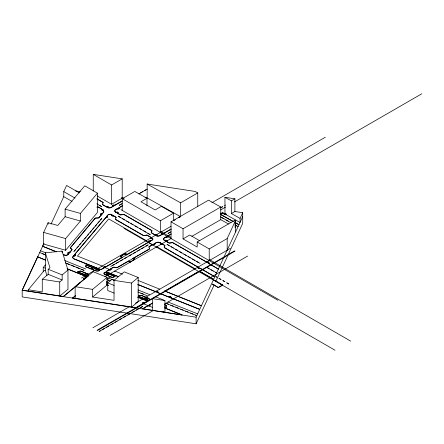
<?xml version="1.0" encoding="UTF-8"?>
<svg xmlns="http://www.w3.org/2000/svg" width="444" height="444" viewBox="0 0 444 444"><rect width="100%" height="100%" fill="white"/><g stroke="black" fill="none" stroke-linecap="round" stroke-linejoin="round"><path stroke-width="0.67" d="M93.251 190.981L93.257 174.387L122.205 178.865L122.205 198.141L111.605 204.257L97.236 195.959M160.417 232.44L160.417 220.757L122.222 198.707L134.81 191.442L146.992 198.29L146.992 205.888M209.007 263.442L172.888 242.829A0.91 0.527 0 0 0 172.106 242.735L169.763 243.101A0.91 0.527 0 0 1 168.975 243.012L164.452 240.226L166.145 240.226L166.994 240.72L166.145 241.381L168.975 242.84A0.91 0.527 0 0 0 169.763 242.929L172.106 242.563A0.91 0.527 0 0 1 172.888 242.657L206.46 262.032L208.158 262.032L209.007 262.526L208.158 263.187L218.426 269.114L209.007 263.614M85.936 264.957L85.736 266.522A0.91 0.527 0 0 0 86.025 266.955L95.787 270.868A3.008 1.737 0 0 0 99.417 270.596L99.417 270.424A3.008 1.737 0 0 1 95.787 270.701L91.963 269.336L92.652 268.598L91.664 268.204L89.993 268.376L86.025 266.783A0.91 0.527 0 0 1 85.736 266.35M106.876 283.278L107.076 281.885A0.91 0.527 0 0 0 106.788 281.452M106.876 283.45L107.076 282.057A0.91 0.527 0 0 0 106.788 281.624M43.645 232.401L48.124 222.744L57.787 225.452L65.124 216.728L65.124 209.13L84.737 185.808L97.458 193.157L97.458 212.426L65.657 250.25L43.645 244.078L43.645 232.401L65.657 238.567L80.42 221.012L80.42 213.42L97.458 193.157M51.021 224.098L63.764 196.648L63.764 191.586L66.6 185.464L79.47 192.896M214.169 284.909L196.115 323.815L22.2 296.914L22.2 290.115L37.64 256.848L45.332 259.934M43.906 243.34L42.591 246.176L56.394 251.715M43.906 243.512L22.2 290.287L196.115 317.188L242.713 216.611M227.184 250.244L227.184 238.567L235.625 220.374L235.126 220.096L197.197 241.991L197.197 247.058L183.05 238.889L183.05 228.76L220.751 206.998L220.751 219.658L191.864 236.336M234.898 198.829L224.958 197.291L224.958 214.036L240.065 222.477L240.065 218.393L242.713 212.698L234.898 211.488L231.363 213.531L231.363 200.871L234.898 198.829L234.898 211.488M215.917 281.141L242.713 223.41L242.713 212.698M95.077 218.259L70.43 247.574A0.899 0.522 0 0 0 70.491 248.096L71.85 249.251A0.91 0.527 0 0 1 71.961 249.711L67.943 254.667A2.414 1.393 0 0 1 64.674 255.211L63.292 254.656M97.02 206.993L97.602 206.904A0.91 0.527 0 0 1 98.39 206.993L102.486 209.524A4.74 2.226 7.9 0 1 103.197 210.068A5.023 1.832 0 0 1 103.496 210.334A4.812 2.781 0 0 1 103.397 212.332L102.053 214.102L101.154 213.409L100.599 214.069L100.949 215.251L98.934 217.632A0.91 0.527 0 0 1 98.241 217.865L95.821 217.971A0.899 0.522 0 0 0 95.099 218.232M116.078 217.743A0.916 0.527 0 0 0 115.923 217.288L111.4 214.502A2.409 1.393 0 0 0 107.892 214.924L106.549 216.694L107.448 217.038L106.893 217.699L105.317 217.987M43.229 271.534L43.229 267.532L45.36 264.918M28.327 291.231L28.327 289.766L44.345 270.374L45.371 270.651L46.914 275.613M95.077 218.431L70.43 247.746A0.899 0.522 0 0 0 70.491 248.263L71.85 249.423A0.91 0.527 0 0 1 71.961 249.883L69.431 252.902L68.431 252.331C67.005 252.864 69.331 255.522 67.899 252.958L68.898 253.535L67.943 254.495A2.414 1.393 0 0 1 64.674 255.039L63.292 254.484M67.899 253.13C67.854 251.942 71.207 252.048 69.292 252.37M73.782 251.693L101.804 218.365M75.641 249.55L74.331 251.093M78.261 246.431L76.951 247.974M80.88 243.312L79.57 244.855M82.19 241.758L83.505 240.198M84.815 238.639L86.125 237.079M87.435 235.52L88.745 233.966M90.054 232.406L91.364 230.847M92.674 229.287L93.989 227.728M95.299 226.174L96.609 224.614M97.919 223.055L99.228 221.495M100.538 219.935L101.848 218.376M105.439 218.015L73.044 256.538A3.613 2.087 0 0 0 74.059 258.98L100.966 269.686L152.142 240.154A2.398 1.388 0 0 0 152.142 238.195L147.192 235.342A0.91 0.527 0 0 0 146.409 235.253L144.061 235.614A0.899 0.522 0 0 1 143.212 235.487L115.601 219.547A0.927 0.533 0 0 1 115.429 219.153L116.078 217.571A0.916 0.527 0 0 0 115.923 217.116L113.098 215.656L112.249 215.973L111.4 215.484L111.4 214.502M74.975 254.34L74.414 254.906L75.413 255.134L74.881 255.766L73.887 255.533L73.354 256.166L74.881 255.938L75.413 255.306L74.947 254.101L107.892 215.096A2.409 1.393 0 0 1 111.4 214.696M166.411 307.265L164.752 306.837M85.964 264.902L99.623 270.357L85.975 265.057M67.133 268.692L87.091 276.806L85.154 278.632L84.166 278.066L83.483 278.632L83.783 279.598L63.425 296.492L22.2 290.115M115.068 276.69L112.732 277.367A0.91 0.527 0 0 1 111.927 277.356L104.901 274.531A2.398 1.388 0 0 1 104.656 272.472L115.068 276.518L112.732 277.195A0.91 0.527 0 0 1 111.927 277.184L107.154 275.441L108.014 274.769L104.901 274.364A2.398 1.388 0 0 1 104.656 272.3L115.063 276.357M147.297 301.265L147.291 300.899L137.712 297.042M100.949 215.251L101.498 214.763L100.599 214.069M105.439 217.843L105.994 217.355L106.893 217.699M28.327 289.766L42.263 291.919L42.263 279.259L48.191 274.342L48.191 269.28L49.989 267.788L45.338 252.819L62.071 251.082L67.971 270.057L67.971 289.249L59.729 296.093L59.729 281.962L62.154 279.953L62.154 274.886L67.971 270.057M75.136 298.473L75.136 286.669L93.14 271.722L107.098 277.334L107.098 284.993L92.596 297.036L92.596 289.371L107.098 277.334M80.636 282.378L63.425 296.492M83.783 279.77L84.465 279.204L83.483 278.632M85.836 278.066L87.057 276.889L67.133 268.864M75.33 295.887L72.672 298.091L75.33 295.715M114.169 293.107L107.742 290.531L107.742 282.867L112.027 279.309L114.596 280.342M92.596 297.036L114.025 300.349L114.025 280.342L124.231 271.867L138.189 277.478L138.189 301.62L131.48 307.193L131.48 283.044L138.189 277.478M122.094 200.977L115.007 205.073L113.314 205.073L112.465 205.561L113.314 206.221L110.978 207.398A2.403 1.388 0 0 1 108.43 207.714L108.43 206.91L107.581 206.416L106.732 207.082L102.636 204.54A0.91 0.527 0 0 1 102.481 204.085M108.43 206.91L107.581 207.57L102.636 204.712A0.91 0.527 0 0 1 102.481 204.257L103.113 202.73A0.899 0.522 0 0 0 102.88 202.231L96.959 198.812M115.007 205.073L114.163 205.733L113.314 205.073M170.968 229.115L163.814 233.244L162.116 233.244L161.266 233.738L162.116 234.399L159.779 235.575A2.403 1.388 0 0 1 157.237 235.892L157.237 235.081L156.388 234.593L155.539 235.253L151.443 232.717A0.91 0.527 0 0 1 151.287 232.262L151.915 230.908A0.899 0.522 0 0 0 151.682 230.408L124.087 214.48A0.91 0.527 0 0 0 123.299 214.391L120.957 214.752A0.91 0.527 0 0 1 120.169 214.663L118.193 213.52L118.193 212.543L117.344 212.054L116.495 212.715L115.651 212.226M118.193 212.543L117.344 213.203L115.651 212.054L117.344 212.054M157.237 235.081L156.388 235.747L151.443 232.889A0.91 0.527 0 0 1 151.287 232.434L151.915 231.08A0.899 0.522 0 0 0 151.682 230.58L124.087 214.652A0.91 0.527 0 0 0 123.299 214.563L120.957 214.924A0.91 0.527 0 0 1 120.169 214.835L117.344 213.203L118.193 213.52M163.814 233.244L162.965 233.91L162.116 233.244M166.145 240.226L165.296 240.892L164.452 240.398M122.305 205.766L115.551 209.829A3.003 1.737 0 0 0 115.551 212.171M115.429 218.981A0.927 0.533 0 0 0 115.601 219.375L143.212 235.32A0.899 0.522 0 0 0 144.061 235.442L146.409 235.081A0.91 0.527 0 0 1 147.192 235.17L150.444 237.046L150.444 238.023L151.293 238.511L152.142 238.195A2.486 0.91 -0.1 0 1 152.692 238.517A2.398 1.388 0 0 1 152.142 239.982L150.655 240.842L148.956 240.842L148.107 241.331L148.956 241.991L127.556 254.179L124.881 253.763L120.635 256.21L122.333 257.365L105.189 267.266L104.19 266.689L103.324 267.188L103.463 268.259M111.056 268.603L110.195 269.275L111.194 269.502L111.056 268.603L113.448 267.227A0.91 0.527 0 0 1 114.236 267.138L116.578 267.499A0.899 0.522 0 0 0 117.444 267.366L127.722 261.433L128.699 261.039L130.397 261.849L134.643 259.396L133.922 257.853L149.395 248.918A0.899 0.522 0 0 0 149.584 248.446M150.655 240.842L149.806 241.503L148.956 240.842M171.107 233.938L164.358 238.006A3.003 1.737 0 0 0 164.358 240.343M157.848 291.88L157.803 291.603L156.943 292.269L168.953 297.097L169.813 296.426L170.818 296.825L170.923 297.674M72.672 297.918L135.858 307.698L142.335 303.957L142.197 303.058L143.057 302.564L144.061 303.135L147.308 301.082L137.712 297.214M149.928 304.479L142.552 308.902L147.341 305.971L148.202 305.644L149.201 305.872L150.066 305.378L149.928 304.479L152.681 303.052M170.923 297.502L170.957 297.896L170.818 296.825L169.952 297.497L199.706 309.274M132.945 258.591L133.922 257.853L134.643 259.568L132.945 258.591L134.643 259.568M138.434 296.148L148.734 300.261A2.398 1.388 0 0 0 148.49 298.202L147.236 297.869L146.376 298.196C143.712 297.408 147.735 298.823 148.49 298.374A2.398 1.388 0 0 1 148.734 300.433L138.334 296.387M77.855 271.817L88.206 275.907A2.997 1.732 0 0 0 87.734 273.837A2.875 1.054 -2.6 0 0 87.429 273.743L80.886 271.223A0.91 0.527 0 0 0 80.087 271.212L77.889 271.806M178.821 217.732L180.586 216.711L147.158 197.913L147.158 184.032L180.608 202.836L197.747 192.918L197.747 206.738M84.854 272.644L85.154 273.609L85.836 273.21L80.886 271.051A0.91 0.527 0 0 0 80.087 271.04L77.889 271.634M85.154 273.609L86.136 274.004L86.819 273.604L87.429 273.848A2.997 1.732 0 0 1 88.323 275.952M83.783 279.598L84.465 279.204M160.112 242.796A3.003 1.737 0 0 0 156.055 242.796L149.112 246.814A0.91 0.527 0 0 0 148.956 247.264M144.061 303.135L144.922 302.636M93.257 174.387L111.605 184.982L122.205 178.865M122.205 201.088L110.978 207.57A2.403 1.388 0 0 1 107.581 207.57A2.481 1.393 -16.9 0 0 108.43 207.714M142.557 191.747L140.437 192.951M144.683 190.52L146.803 189.294M119.253 205.239L122.222 203.53M138.844 193.934L147.153 189.133M119.253 207.52L119.253 208.502L118.404 208.991L117.555 208.669L115.551 209.657A3.003 1.737 0 0 0 115.551 211.999M122.305 205.933L118.404 208.181L119.253 208.502M146.992 198.29L140.964 201.77L155.111 209.94L161.327 206.349L173.515 213.198L173.515 220.796L175.28 219.774M160.417 220.757L173.515 213.198M171.029 238.561L171.029 221.822L208.53 200.166L220.751 206.998M81.463 278.022L171.062 226.29M211.799 202.775L325.313 137.235M171.223 229.137L159.779 235.747A2.403 1.388 0 0 1 156.388 235.747A2.481 1.393 -16.9 0 0 157.237 235.892M110.711 266.528L148.074 244.894M168.021 233.4L171.023 231.701M120.563 260.878L122.683 259.657M124.803 258.43L126.928 257.204M129.049 255.977L131.169 254.756M133.294 253.53L135.414 252.303M137.535 251.076L139.66 249.855M141.78 248.629L143.9 247.402M148.146 244.938L146.026 246.165M168.093 233.439L170.213 232.212M154.901 243.467L154.901 244.272L154.051 244.761L153.208 244.444L152.359 244.761L149.112 246.642A0.91 0.527 0 0 0 148.956 247.092L149.584 248.618A0.899 0.522 0 0 1 149.395 249.09L117.444 267.538A0.899 0.522 0 0 1 116.578 267.671L114.236 267.31A0.91 0.527 0 0 0 113.448 267.399L106.061 271.617L108.469 270.096L109.329 269.774L110.334 270.002L111.194 269.502M168.06 235.697L168.06 236.68L167.21 237.168L166.361 236.846L164.358 237.834A3.003 1.737 0 0 0 164.358 240.176M171.107 234.11L167.21 236.358L168.06 236.68M225.469 205.039L224.714 205.722M104.845 276.773L171.478 238.306M220.701 209.884L225.502 207.109M234.51 201.915L421.8 93.778M106.887 279.026L110.656 276.845M221.523 213.32L222.633 212.676L225.302 214.219M221.523 213.442L222.633 212.804L225.302 214.347M183.05 238.889L189.771 235.009L199.789 240.792M197.197 241.991L209.218 248.934L227.184 238.567M92.846 327.8L129.476 306.654M135.481 303.185L230.353 248.412M147.236 297.869L146.376 298.368L148.241 298.274L141.464 295.549A0.91 0.527 0 0 0 140.659 295.543L138.467 296.137M213.614 279.309L199.317 271.062L164.752 291.098M97.092 330.253L234.599 250.86M142.335 304.129L143.196 303.635L152.792 307.487M97.514 330.497L235.02 251.104M99.178 331.457L142.718 306.399M99.251 331.496L100.277 330.902M102.403 329.676L104.523 328.449M106.643 327.228L108.769 326.001M110.889 324.775L113.009 323.554M115.135 322.327L117.183 321.045M125.741 316.2L123.549 317.371M127.861 314.974L129.987 313.753M132.107 312.526L134.227 311.3M138.473 308.852L136.352 310.062M140.593 307.625L142.718 306.382M110.106 335.475L153.94 310.173M164.746 303.929L247.613 256.088M212.321 284.027L218.287 287.468L222.622 285.092L218.287 287.595L212.321 284.149M145.377 297.791L146.237 297.469L141.464 295.377A0.91 0.527 0 0 0 140.659 295.371L138.467 295.965M142.335 303.957L143.196 303.635L142.197 303.058M101.637 208.863L101.637 209.846L102.486 209.524A4.812 2.781 0 0 1 103.397 212.504L98.934 217.804A0.91 0.527 0 0 1 98.241 218.037L95.821 218.137A0.899 0.522 0 0 0 95.099 218.404M101.637 209.846L102.486 210.334L103.191 210.068M111.4 215.484L112.249 215.162L111.4 214.674M150.444 238.023L151.293 237.707L150.444 237.046M160.206 242.851L161.055 243.34L160.206 242.679L160.206 243.662L161.055 243.34L164.724 245.465A0.91 0.527 0 0 1 164.879 245.915L164.252 247.269A0.916 0.527 0 0 0 164.408 247.724L214.835 276.84M160.206 243.662L161.055 244.15L161.905 243.828L164.724 245.293A0.91 0.527 0 0 1 164.879 245.743L164.252 247.097A0.916 0.527 0 0 0 164.408 247.552L198.823 267.593L197.974 267.915L198.823 268.404L200.522 268.404L214.835 276.673M88.112 276.124L77.75 272.05M97.02 207.165L97.602 207.076A0.91 0.527 0 0 1 98.39 207.165L102.37 209.457M68.526 252.486L69.958 252.27M69.958 252.098L69.292 252.198M91.664 268.376L89.993 268.548L90.976 268.942L91.664 268.204L92.652 268.77L92.951 269.736L92.652 268.77M86.136 274.004L87.734 273.837M84.166 278.066L85.836 277.894M101.154 213.409L102.608 213.27M104.19 266.689L106.049 266.594M108.469 270.096L110.334 270.002M107.015 274.542L105.15 274.464L106.155 275.036C106.915 273.709 108.597 275.114 108.153 275.668M137.856 284.432L154.939 291.292L156.799 291.197L157.803 291.603L157.942 292.502M155.289 291.275C154.079 291.658 157.459 291.053 157.803 291.769L157.898 292.219M169.813 296.598C165.257 296.847 169.919 295.887 170.818 296.997L170.957 297.896M143.057 302.564L144.922 302.464M147.341 305.971L149.201 305.872M154.939 291.464L155.289 291.447M167.954 296.52L169.469 296.442M167.954 296.692L169.469 296.614M105.883 206.416L107.581 206.416M118.404 208.991L116.705 208.991M102.486 210.334L103.508 210.506M112.249 215.973L113.947 215.973M154.69 234.593L156.388 234.593M165.512 237.168L167.21 237.168M151.293 238.511L152.692 238.517M161.055 244.15L162.748 244.15M152.359 244.761L154.051 244.761M208.158 262.204L206.46 262.032L207.309 262.698C208.047 261.522 209.562 262.537 209.007 263.675M198.823 268.576L200.522 268.404L199.672 268.087L198.823 268.576L197.974 268.087L197.974 266.933M147.158 184.032L195.132 191.453L197.747 192.918M145.105 197.597L147.158 197.913M121.506 197.858L124.203 198.279M220.352 213.153L226.451 214.097M75.591 190.931L80.347 191.664M121.506 198.03L123.532 198.346M220.213 213.303L226.451 214.269M130.397 262.021C122.416 260.156 134.743 263.564 128.699 261.039M114.025 280.342L131.48 283.044M42.263 279.259L59.729 281.962M75.136 286.669L92.596 289.371M163.026 311.599L164.946 312.365L164.946 300.56L152.597 298.651L152.597 310.456M142.552 308.73L182.04 315.012L164.807 308.092M152.681 303.219L149.062 305.145L150.066 305.378M43.229 267.532L45.371 268.115L45.371 270.651M65.124 209.13L80.42 213.42M65.124 216.728L80.42 221.012M154.901 244.272L154.051 243.956L156.055 242.624A3.003 1.737 0 0 1 160.112 242.624M118.332 276.59L106.055 271.706L118.332 276.762M42.591 246.342L56.394 251.887M137.856 284.604L199.706 309.446M155.711 296.853L164.946 300.56M45.815 252.88L40.559 250.755M64.769 260.528L85.786 269.003M114.275 280.408L108.53 278.049M138.006 289.938L149.55 294.577M168.037 302.02L197.669 313.869M45.493 254.895L39.732 252.531M65.44 262.909L84.132 270.379L81.607 269.436M110.195 280.88L106.932 279.592L108.836 280.286M137.773 291.958L147.391 295.821M66.828 263.503L69.292 264.491M74.22 266.467L71.811 265.418M140.865 293.162L143.323 294.133M170.812 305.261L173.271 306.249M178.199 308.23L175.796 307.176M180.664 309.218L183.128 310.206M164.441 304.606L166.35 305.372A0.91 0.527 0 0 1 166.644 305.805L166.383 307.464L164.752 307.009M164.524 304.812L166.35 305.544A0.91 0.527 0 0 1 166.644 305.977M107.742 282.867L114.169 285.448M106.516 284.51L108.425 285.276M164.807 307.92L182.04 314.84M45.332 260.106L37.64 256.848M106.516 284.682L107.787 285.192M107.098 284.993L108.33 285.492M48.191 269.28L62.154 274.886M48.191 274.342L62.154 279.953M122.455 274.164L114.741 271.062L114.741 271.55M137.89 280.375L159.751 289.177M104.74 267.527L110.362 269.791M220.707 214.43L233.1 221.323M235.459 222.638L239 224.781L235.459 222.81M220.707 214.596L233.1 221.495M224.958 197.291L231.363 200.871M231.363 213.531L240.065 218.393M220.44 216.811L231.041 222.738M235.314 225.069L238.112 226.69M226.079 220.008L228.238 221.195M235.786 225.413L236.93 225.974M220.751 219.658L228.538 224.009M154.939 291.292L155.938 291.869L156.799 291.369M103.324 267.188L104.329 267.76L100.749 269.519L74.059 258.808A3.613 2.087 0 0 1 73.044 256.366L73.354 255.994L74.881 255.938M171.029 221.822L183.05 228.76M160.706 231.452L170.896 237.335M209.257 259.485L350.716 341.153M120.951 209.651L277.95 300.294M96.959 198.984L102.88 202.403A0.899 0.522 0 0 1 103.113 202.902M96.859 203.824L101.676 206.554M118.193 216.145L150.444 234.765M200.094 263.431L166.961 244.339L169.081 245.549M99.484 205.383L101.604 206.61M118.16 216.167L120.28 217.371M122.4 218.614L124.52 219.841M128.766 222.289L126.645 221.068M130.886 223.515L133.011 224.742M135.131 225.963L137.324 227.134M145.743 232.09L143.69 230.808M147.863 233.316L149.983 234.543M175.447 249.223L177.639 250.41M179.692 251.693L181.812 252.902M183.933 254.14L186.058 255.367M190.298 257.814L188.178 256.593M192.424 259.041L194.544 260.251M196.664 261.494L198.79 262.715M211.094 269.819L213.214 271.045M216.594 272.999L215.34 272.272M216.123 276.668L217.094 277.228L215.906 276.795M63.764 191.586L75.014 198.079M213.614 279.393L199.317 271.062M195.077 268.781L156.882 246.731L156.882 247.219M214.23 280.125L222.622 284.97M214.23 280.247L222.622 285.092M148.041 242.113L152.753 244.838M124.02 228.405L335.015 350.222M63.764 196.648L72.056 201.437M124.881 253.763L126.579 254.912L127.556 254.345L124.881 253.935L120.635 256.382L121.356 257.931M120.635 256.21L121.356 257.759M45.371 268.115L45.338 252.819M107.098 215.862L107.448 217.038M157.914 292.33L157.942 292.668M145.377 297.963L145.238 297.064M166.994 240.72L166.994 241.697M235.625 220.374L235.625 232.051M235.126 220.096L235.126 227.689M223.998 218.742L221.767 217.599M216.666 272.938L206.849 267.371L208.974 268.581M209.218 248.934L209.218 260.611M196.115 317.188L196.115 323.815M195.499 315.09L196.847 315.645L165.884 303.269L168.404 304.207M192.979 314.147L190.576 313.114M188.112 312.121L185.592 311.183M180.608 202.836L180.608 216.661M173.399 247.957L171.273 246.736M161.266 233.738L161.266 234.715M148.107 241.331L148.107 242.313M146.27 241.092L146.27 240.604L108.691 218.909L77.456 256.055L102.237 266.028L102.237 266.517M141.569 229.581L139.444 228.36M122.222 198.707L122.222 210.384M121.428 318.592L119.303 319.819M121.412 204.035L119.286 205.261M118.37 262.049L116.245 263.27M114.125 264.496L112.005 265.723M112.465 205.561L112.465 206.538M111.605 184.982L111.605 204.257M79.149 268.431L76.74 267.393M65.657 238.567L65.657 250.25M62.071 251.082L62.071 252.464M48.124 222.744L48.124 224.126M44.716 254.534L42.197 253.591M222.561 206.721L220.618 207.842L222.561 206.721M219.036 278.349L220.973 279.47L219.036 278.349M222.916 280.591L224.853 281.712L222.916 280.591M226.795 282.828L228.738 283.949L226.795 282.828M201.36 305.716L164.752 291.014L201.36 305.716"/></g></svg>
